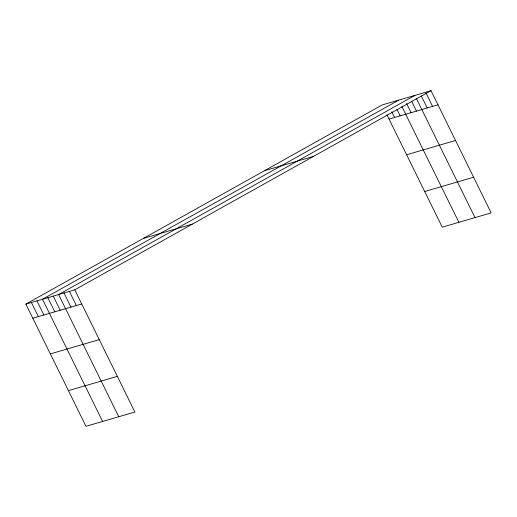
<?xml version="1.0" encoding="UTF-8"?>
<svg xmlns="http://www.w3.org/2000/svg" width="517" height="517" viewBox="0 0 517 517"><rect width="100%" height="100%" fill="white"/><g stroke="black" fill="none" stroke-linecap="round" stroke-linejoin="round"><path stroke-width="0.78" d="M25.85 304.106L74.765 289.83L134.892 412.03L85.977 426.305L25.85 304.106L382.108 104.97L431.023 90.695L491.15 212.894L442.235 227.17L386.974 114.864M398.736 100.117L42.478 299.253L102.612 421.452M414.88 95.406L58.621 294.541L118.748 416.741M74.765 289.83L431.023 90.695M389.062 119.104L437.977 104.828M264.542 170.681L313.457 156.412M406.608 154.764L455.522 140.488M143.416 238.389L192.324 224.113M424.69 191.51L473.604 177.234M32.804 318.239L81.718 303.964M50.349 353.899L99.264 339.624M68.431 390.645L117.346 376.37M425.989 92.97L432.593 106.399M421.303 95.955L427.216 107.969M416.269 98.23L475.007 217.605M411.584 101.216L416.45 111.11M406.549 103.49L411.073 112.68M401.871 106.476L458.87 222.316M397.017 109.507L400.152 115.866M391.821 111.834L394.607 117.482M69.381 291.401L76.335 305.534M63.998 292.971L70.958 307.104M53.238 296.112L60.192 310.245M47.861 297.682L54.815 311.816M36.94 300.868L43.893 315.002M31.395 302.49L38.348 316.624"/></g></svg>
